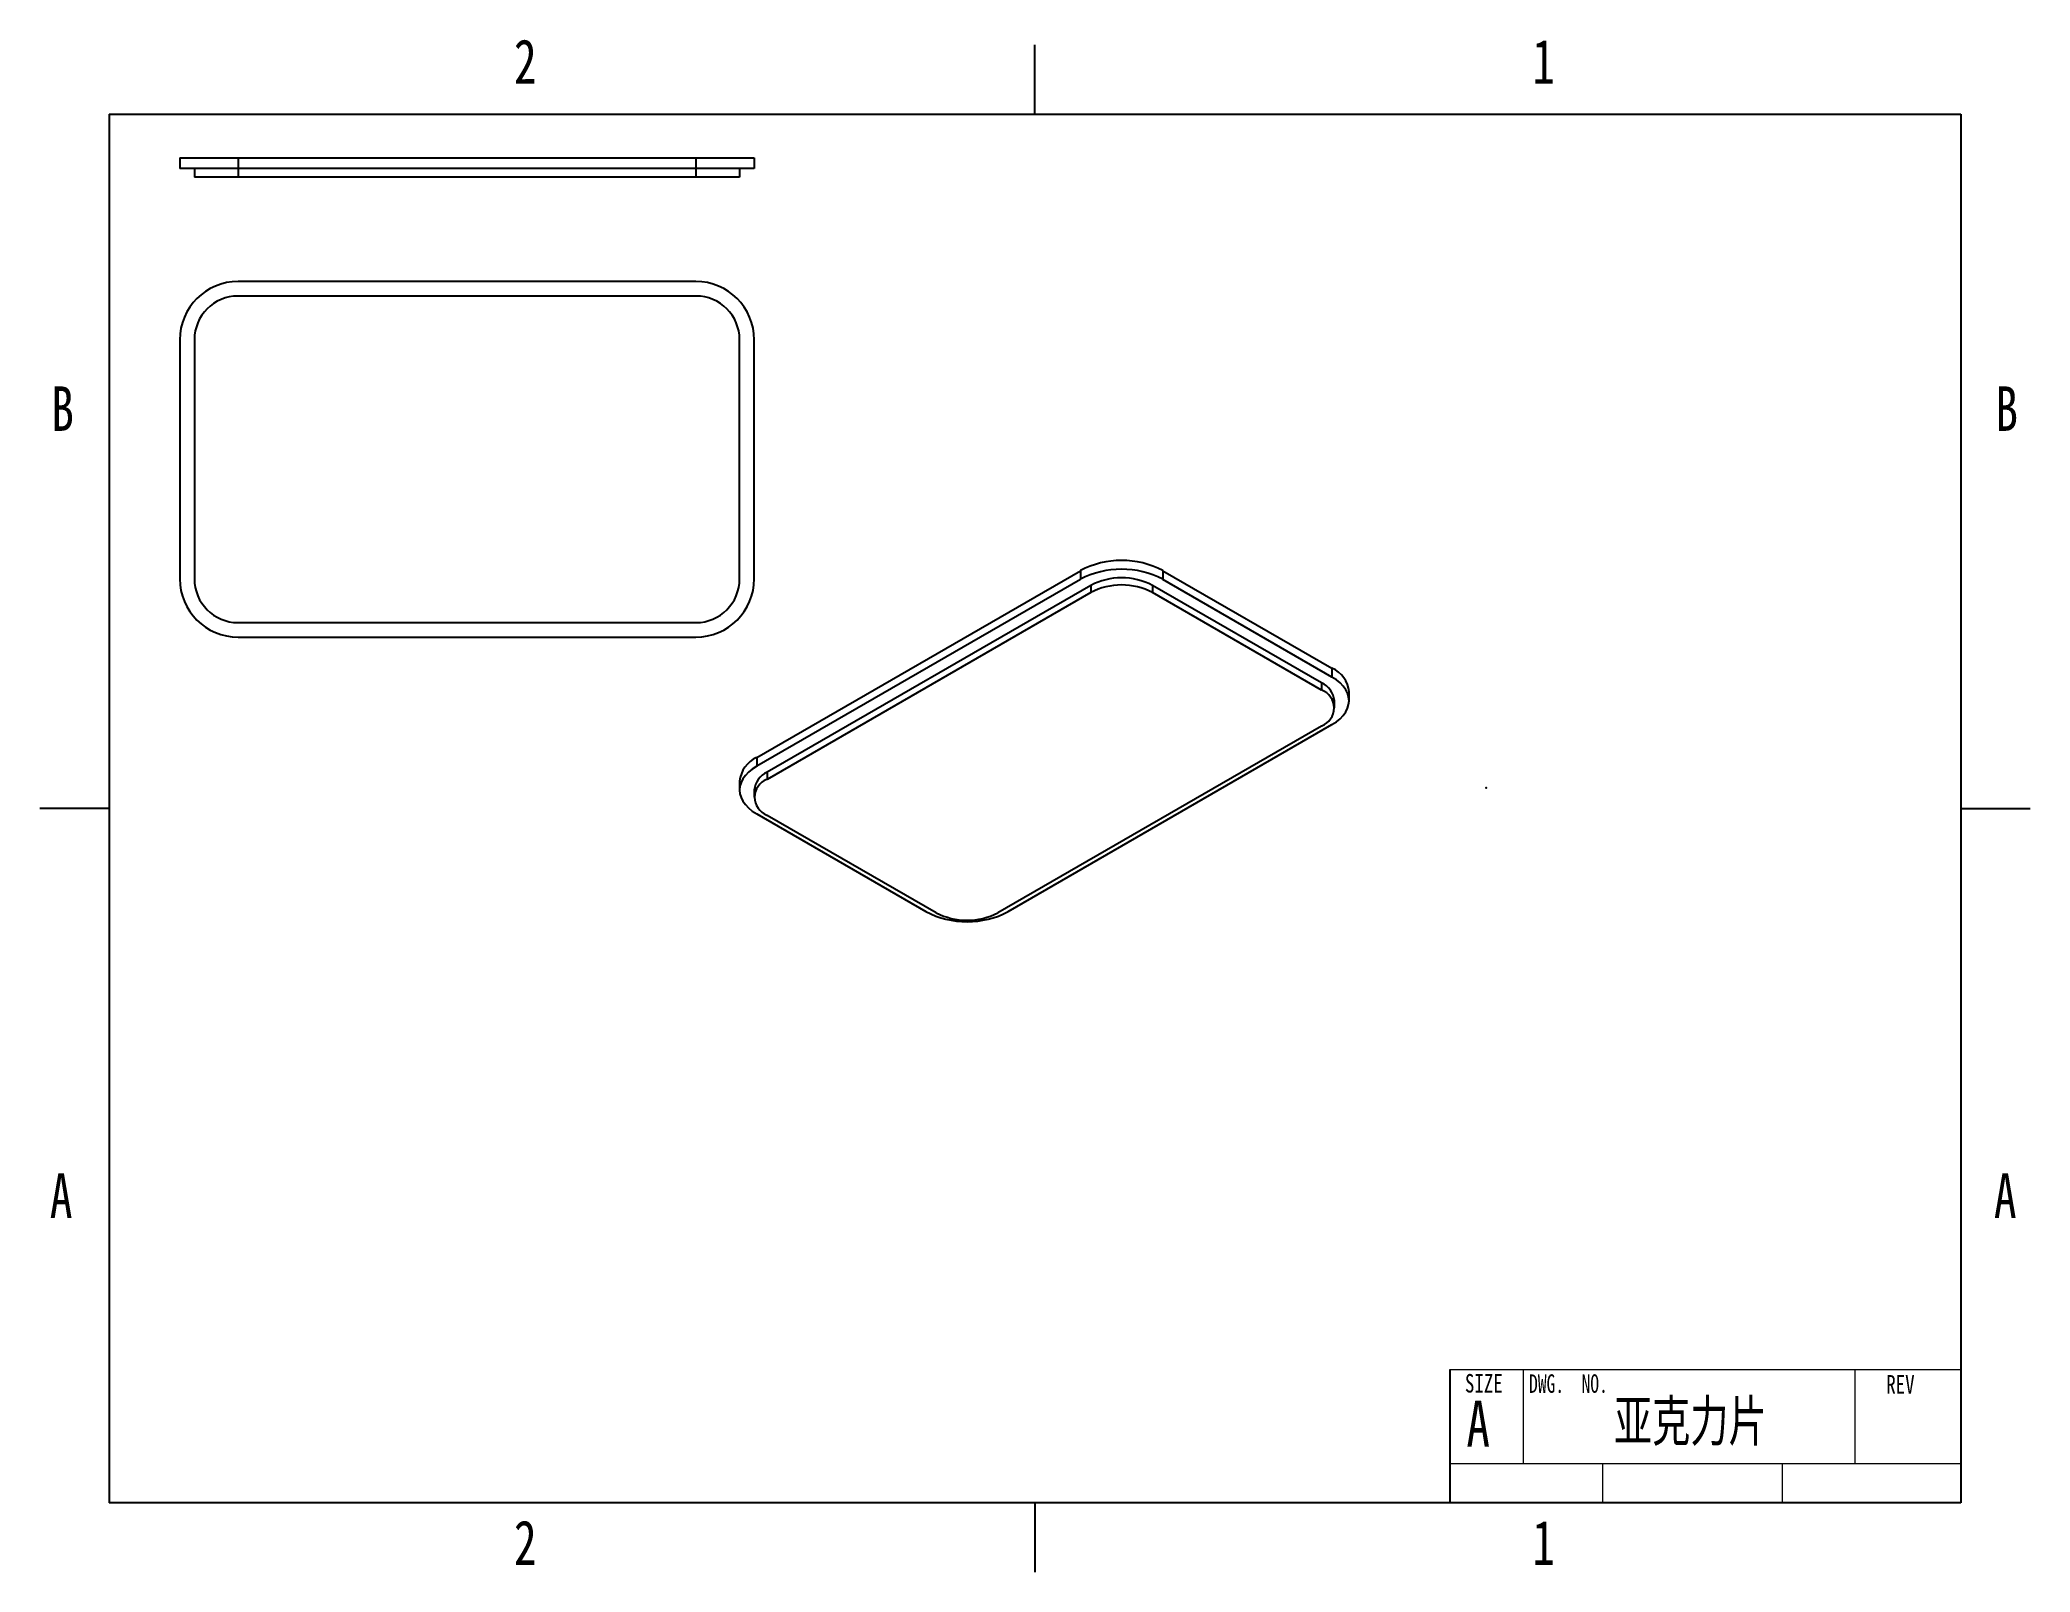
# Model space of a CAD drawing. Header units: millimetres. Extents: x 2 to 138, y 2 to 107.
import ezdxf

# ---------------------------------------------------------------- set-up
doc = ezdxf.new("R2010")
doc.units = ezdxf.units.MM
doc.header["$LTSCALE"] = 0.5
doc.header["$PDSIZE"] = -1
doc.styles.add('SLDTEXTSTYLE0', font='TXT', dxfattribs={"width": 0.75})
doc.styles.add('SLDTEXTSTYLE1', font='TXT', dxfattribs={"width": 0.694444})
doc.styles.add('SLDTEXTSTYLE2', font='TXT', dxfattribs={"width": 0.75, "bigfont": 'bigfont'})

msp = doc.modelspace()

# ---------------------------------------------------------------- linework, layer by layer
at = {"color": 7, "linetype": 'Continuous'}
for p, q in [((69.85, 101.6), (69.85, 106.36)), ((6.35, 101.6), (6.35, 6.35)), ((6.35, 101.6), (133.35, 101.6)), ((133.35, 101.6), (133.35, 6.35)), ((100.8, 55.39), (100.8, 55.41)), ((100.8, 55.39), (100.8, 55.39)), ((6.35, 53.97), (1.59, 53.97)), ((133.35, 53.97), (138.11, 53.97)), ((133.35, 6.35), (6.35, 6.35)), ((69.85, 6.35), (69.85, 1.59))]:
    msp.add_line(p, q, dxfattribs=at)
at = {"color": 7, "linetype": 'Continuous', "lineweight": 25}
for p, q in [((11.19, 98.62), (11.19, 97.88)), ((11.19, 98.62), (15.19, 98.62)), ((15.19, 98.62), (15.19, 97.88)), ((15.19, 98.62), (46.59, 98.62)), ((46.59, 98.62), (46.59, 97.88)), ((46.59, 98.62), (50.59, 98.62)), ((50.59, 98.62), (50.59, 97.88)), ((15.19, 97.88), (11.19, 97.88)), ((12.19, 97.88), (12.19, 97.28)), ((15.19, 97.28), (12.19, 97.28)), ((46.59, 97.88), (15.19, 97.88)), ((15.19, 97.88), (15.19, 97.28)), ((46.59, 97.28), (15.19, 97.28)), ((50.59, 97.88), (46.59, 97.88)), ((46.59, 97.88), (46.59, 97.28)), ((49.59, 97.28), (46.59, 97.28)), ((49.59, 97.88), (49.59, 97.28)), ((46.59, 90.13), (15.19, 90.13)), ((46.59, 89.13), (15.19, 89.13)), ((11.19, 86.13), (11.19, 69.73)), ((12.19, 86.13), (12.19, 69.73)), ((49.59, 69.73), (49.59, 86.13)), ((50.59, 69.73), (50.59, 86.13)), ((50.76, 57.48), (72.96, 70.29)), ((72.96, 69.69), (50.76, 56.87)), ((72.96, 70.29), (72.96, 69.69)), ((78.62, 70.29), (78.62, 69.69)), ((78.62, 70.29), (90.22, 63.6)), ((90.22, 62.99), (78.62, 69.69)), ((73.67, 69.28), (51.47, 56.46)), ((73.67, 68.79), (51.47, 55.97)), ((73.67, 69.28), (73.67, 68.79)), ((89.51, 62.59), (77.91, 69.28)), ((77.91, 69.28), (77.91, 68.79)), ((89.51, 62.1), (77.91, 68.79)), ((15.19, 66.73), (46.59, 66.73)), ((15.19, 65.73), (46.59, 65.73)), ((90.22, 63.6), (90.22, 62.99)), ((89.51, 62.59), (89.51, 62.1)), ((91.39, 61.36), (91.39, 61.97)), ((90.39, 60.87), (90.39, 61.36)), ((67.31, 46.83), (89.51, 59.65)), ((68.01, 46.91), (90.22, 59.73)), ((50.76, 57.48), (50.76, 56.87)), ((51.47, 56.46), (51.47, 55.97)), ((49.59, 55.84), (49.59, 55.24)), ((50.59, 55.24), (50.59, 54.75)), ((50.76, 53.61), (62.36, 46.91)), ((51.47, 53.52), (63.06, 46.83))]:
    msp.add_line(p, q, dxfattribs=at)
at = {"color": 7, "linetype": 'Continuous', "lineweight": 18}
for p, q in [((133.35, 31.3), (133.35, 6.35)), ((98.31, 15.49), (133.35, 15.49)), ((103.34, 15.49), (103.34, 9.05)), ((126.09, 15.49), (126.09, 9.05)), ((98.31, 9.05), (133.35, 9.05)), ((108.77, 9.05), (108.77, 6.35)), ((121.11, 9.05), (121.11, 6.35)), ((133.35, 6.35), (13.38, 6.35))]:
    msp.add_line(p, q, dxfattribs=at)
msp.add_line((98.31, 15.49), (98.31, 6.35))
at = {"color": 7, "linetype": 'Continuous', "lineweight": 25, "flags": 128}
for points in [[(90.22, 59.73), (90.52, 59.92), (90.78, 60.13), (90.99, 60.36), (91.16, 60.6), (91.29, 60.85), (91.36, 61.1), (91.39, 61.36), (91.36, 61.62), (91.29, 61.88), (91.16, 62.12), (90.99, 62.36), (90.78, 62.59), (90.52, 62.8), (90.22, 62.99)], [(50.76, 56.87), (50.46, 56.68), (50.2, 56.47), (49.99, 56.24), (49.81, 56), (49.69, 55.75), (49.61, 55.5), (49.59, 55.24), (49.61, 54.98), (49.69, 54.72), (49.81, 54.48), (49.99, 54.24), (50.2, 54.01), (50.46, 53.8), (50.76, 53.61)]]:
    msp.add_lwpolyline(points, dxfattribs=at)
at = {"color": 7, "linetype": 'Continuous', "lineweight": 25}
for centre, radius, start, end in [((15.19, 86.13), 4, 90, 180), ((46.59, 86.13), 4, 0, 90), ((15.19, 86.13), 3, 90, 180), ((46.59, 86.13), 3, 0, 90), ((15.19, 69.73), 4, 180, 270), ((15.19, 69.73), 3, 180, 270), ((46.59, 69.73), 3, 270, 0), ((46.59, 69.73), 4, 270, 0), ((75.79, 64.87), 6.12, 62.4576, 117.5424), ((75.79, 64.27), 6.12, 62.4576, 117.5424), ((75.79, 65.19), 4.61, 62.6097, 117.3903), ((75.79, 64.7), 4.61, 62.6097, 117.3903), ((89.43, 61.8), 1.97, 4.9193, 66.4008), ((88.88, 61.21), 1.52, 5.8452, 65.4749), ((89.05, 60.87), 1.31, 290.7834, 69.2166), ((51.64, 55.61), 2.07, 115.2735, 173.4064), ((52.1, 55.08), 1.52, 114.5251, 174.1548), ((51.93, 54.75), 1.31, 110.7834, 249.2166), ((65.19, 52.33), 6.12, 242.4576, 297.5424), ((65.19, 50.92), 4.61, 242.6097, 297.3903)]:
    msp.add_arc(centre, radius, start, end, dxfattribs=at)
at = {"color": 7, "linetype": 'Continuous'}
msp.add_point((100.8, 55.39), dxfattribs=at)

# ---------------------------------------------------------------- texts
at = {"color": 7, "linetype": 'Continuous', "lineweight": 0}
for s, insert, char_height, attachment_point, style in [('2', (34.89, 106.74), 3.05, 2, 'SLDTEXTSTYLE0'), ('1', (104.74, 106.74), 3.05, 2, 'SLDTEXTSTYLE0'), ('B', (3.15, 82.93), 3.05, 2, 'SLDTEXTSTYLE0'), ('B', (136.5, 82.93), 3.05, 2, 'SLDTEXTSTYLE0'), ('A', (3.05, 28.94), 3.05, 2, 'SLDTEXTSTYLE0'), ('A', (136.4, 28.94), 3.05, 2, 'SLDTEXTSTYLE0'), ('SIZE', (99.34, 15.18), 1.27, 1, 'SLDTEXTSTYLE0'), ('DWG.  NO.', (103.74, 15.16), 1.27, 1, 'SLDTEXTSTYLE1'), ('REV', (128.24, 15.11), 1.27, 1, 'SLDTEXTSTYLE0'), ('亚克力片', (114.8, 13.44), 3.175, 2, 'SLDTEXTSTYLE2'), ('A', (99.44, 13.36), 3.17, 1, 'SLDTEXTSTYLE0'), ('2', (34.89, 5.14), 3.05, 2, 'SLDTEXTSTYLE0'), ('1', (104.74, 5.14), 3.05, 2, 'SLDTEXTSTYLE0')]:
    msp.add_mtext(s, dxfattribs=dict(at, insert=insert, char_height=char_height, attachment_point=attachment_point, style=style))

doc.saveas('drawing.dxf')
